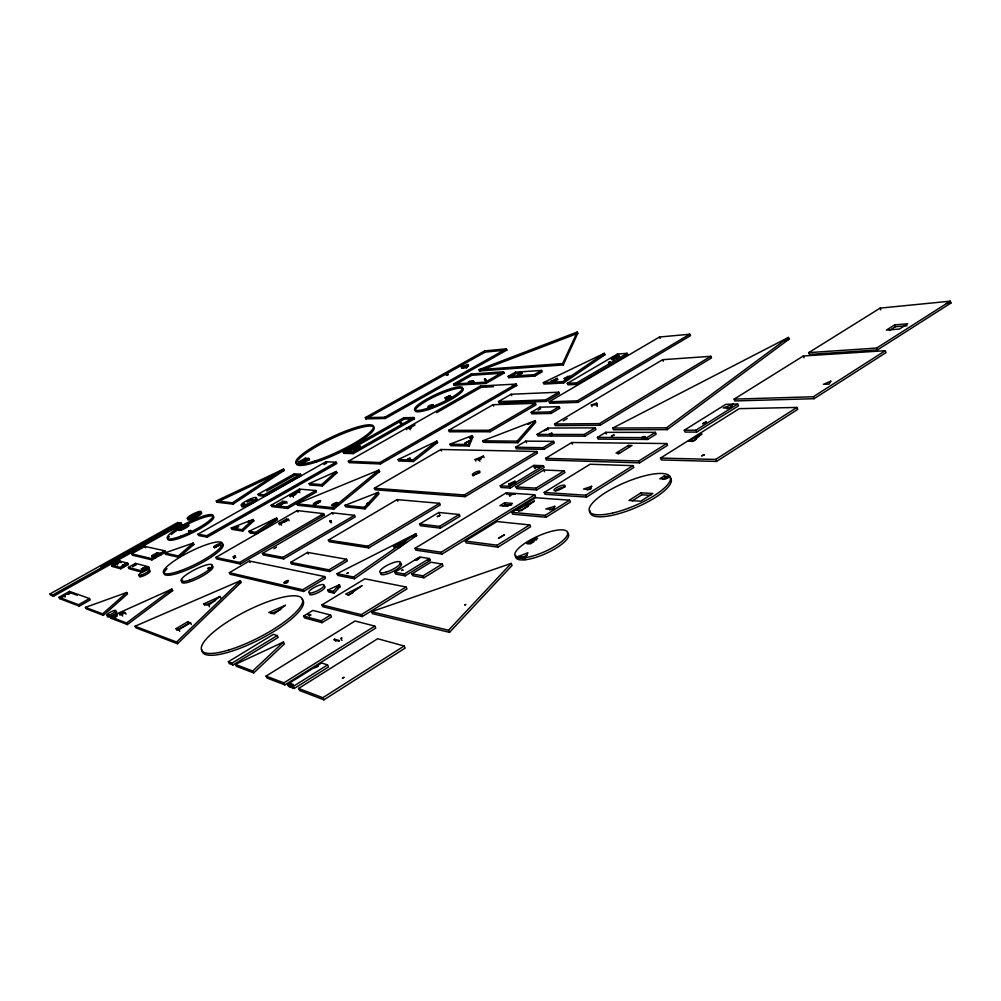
<?xml version="1.0" encoding="UTF-8"?>
<svg xmlns="http://www.w3.org/2000/svg" width="1001" height="1001" viewBox="0 0 1001 1001"><rect width="100%" height="100%" fill="white"/><g stroke="black" fill="none" stroke-linecap="round" stroke-linejoin="round"><path stroke-width="1.5" d="M597.184 406.444L596.646 403.19L591.316 404.992L592.004 406.581M343.869 677.464L342.442 678.14M342.417 678.102L343.844 677.364M471.233 436.849L469.381 437.687L471.208 436.749M409.622 459.034L409.972 458.158L407.657 458.959L409.622 459.034L410.297 460.498M469.181 445.996L472.835 437.062L472.159 435.573L449.987 444.219L450.663 445.695L469.181 445.996L468.481 444.482L472.159 435.573M447.56 373.398L445.745 374.224M445.695 374.174L447.547 373.323M348.085 572.96L346.972 573.535M346.859 573.448L348.048 572.86M563.263 364.94L577.802 333.333L577.252 332.032L478.941 369.682L479.517 370.946L563.263 364.94L562.662 363.551L577.252 332.032M610.61 363.889L610.297 361.799L610.935 363.275M522.009 373.473L518.293 375.162M551.789 433.158L549.574 433.821L550.287 435.435L552.127 435.435L551.789 433.158L552.502 434.784M485.723 380.367L485.31 378.753L484.446 379.104L485.723 380.367L485.31 378.753M331.281 522.747L330.793 520.795L331.544 522.334M523.035 559.134L525.725 559.509L524.812 557.507L527.915 552.727L518.105 556.569L519.006 558.558M406.806 429.779L406.181 428.428L409.597 428.415L410.573 426.977L411.198 428.328M115.766 618.03L114.965 616.516L116.554 614.576L117.342 616.078M251.651 532.357L250.713 532.682L251.614 532.244M250.075 531.343L250.951 530.893M249.987 531.268L250.901 530.805M517.88 442.755L535.748 422.259L535.06 420.708L482.695 440.815L483.383 442.342L517.88 442.755L517.179 441.166L535.06 420.708M466.579 367.742L468.455 365.703L467.905 364.477L461.323 366.879L461.886 368.093L466.579 367.742L466.028 366.504L467.905 364.477M365.065 508.883L379.004 493.856L378.29 492.329L344.97 505.355L345.695 506.869L365.065 508.883L364.326 507.319L344.97 505.355M364.326 507.319L378.29 492.329M334.071 593.143L340.215 586.573L339.352 584.797L327.677 590.115L328.553 591.891L334.071 593.143L333.195 591.353L327.677 590.115M449.524 632.357L512.087 565.427L511.173 563.425L371.446 611.699L372.372 613.626L449.524 632.357L448.536 630.242L371.446 611.699M333.195 591.353L339.352 584.797M448.536 630.242L511.173 563.425M189.802 531.281L190.478 532.62L189.352 532.419L188.676 531.081L190.565 530.505L191.241 531.844M177.452 643.731L241.103 582.357L240.29 580.755L135.022 626.226L135.848 627.802L177.452 643.731L176.576 642.029L135.022 626.226M176.576 642.029L240.29 580.755M253.703 672.935L284.409 643.918L283.458 642.041L235.36 664.401L236.311 666.278L253.703 672.935L252.727 671.008L235.36 664.401M252.727 671.008L283.458 642.041M231.218 527.977L242.029 529.679L253.128 519.456L253.816 520.858L242.73 531.106L231.907 529.366L231.218 527.977L253.128 519.456M322.36 485.985L336.924 472.822L336.261 471.446L309.071 483.633L309.734 485.01L322.36 485.985L321.684 484.584L309.071 483.633M321.684 484.584L336.261 471.446M85.46 607.369L102.59 613.876L126.777 592.467L127.527 593.918L103.366 615.352L86.211 608.796L85.46 607.369L126.777 592.467M515.715 482.957L514.939 481.231L511.624 484.159L508.796 483.996L509.572 485.71M375.988 493.531L376.076 493.618M164.827 552.94L178.303 555.955L193.206 543.068L193.906 544.456L179.016 557.357L165.54 554.316L164.827 552.94L193.206 543.068M475.863 461.161L475.15 459.572L479.179 459.709L483.433 456.068L484.146 457.645M333.796 509.184L379.579 471.534L378.891 470.082L296.847 503.828L297.547 505.255L333.796 509.184L333.083 507.682L296.847 503.828M333.083 507.682L378.891 470.082M413.375 461.549L437.525 442.555L436.849 441.116L398.11 459.559L398.786 460.998L413.375 461.549L412.7 460.072L398.11 459.559M412.7 460.072L436.849 441.116M204.755 605.442L203.929 603.828L208.683 605.242L220.032 596.446L220.858 598.06M127.365 624.549L172.635 590.628L171.859 589.114L110.26 616.804L111.048 618.305L127.365 624.549L126.551 622.997L110.26 616.804M126.551 622.997L171.859 589.114M393.443 546.121L397.109 546.659L406.268 539.827L393.443 546.121L394.269 547.86M405.943 542.417L397.935 548.41L397.109 546.659M612.787 428.053L666.466 427.827L788.45 337.412L789.126 339.114L667.229 429.629L613.525 429.767L612.787 428.053L788.45 337.412M341.041 638.525L341.967 637.862L340.84 638.463L342.004 640.49M290.29 496.909L289.614 495.52L292.805 495.833L299.161 491.291L299.837 492.68M551.614 382.72L550.988 381.293L553.29 381.168L557.282 378.378L557.907 379.817M337.012 573.698L353.578 576.989L415.84 533.771L416.654 535.51L354.442 578.766L337.85 575.437L337.012 573.698L415.84 533.771M543.318 382.645L562.962 381.581L604.316 353.303L604.929 354.729L563.588 383.033L543.943 384.071L543.318 382.645L604.316 353.303M248.899 531.318L255.643 532.382L276.639 518.118L277.352 519.569L256.356 533.846L249.624 532.757L248.899 531.318L276.639 518.118M465.515 444.757L464.827 443.255L469.582 440.753L470.27 442.267M233.008 504.129L284.184 470.382L283.558 469.106L216.291 500.95L216.929 502.227L233.008 504.129L232.357 502.815L216.291 500.95M232.357 502.815L283.558 469.106M122.973 565.452L125.238 563.988L125.938 565.327L123.674 566.804L122.41 565.302L123.11 566.641L125.938 565.327M208.871 569.744L208.108 568.255L209.547 567.492L210.31 568.993M68.193 593.218L63.776 595.307L68.193 593.218L68.906 594.556M432.632 406.969C436.261 403.904 425.25 408.521 428.954 408.583M367.742 505.242L369.344 504.204L368.618 502.652L366.641 503.666L367.742 505.242L366.641 503.666M367.004 503.691L368.618 502.652M716.491 461.436L797.697 409.384L796.909 407.432L739.238 408.658L660.522 458.07L661.336 459.959L716.491 461.436L715.652 459.446L660.522 458.07M814.076 398.711L886.01 352.602L885.284 350.688L803.34 355.993L734.158 399.124L734.909 400.938L814.076 398.711L813.3 396.759L734.158 399.124M234.009 558.32L233.258 556.819L234.985 555.918L235.748 557.419M877.414 349.937L950.95 303.028L950.262 301.176L880.142 308.108L808.745 352.627L809.446 354.417L877.414 349.937L876.688 348.048L808.745 352.627M813.3 396.759L885.284 350.688M715.652 459.446L796.909 407.432M662.787 479.429L664.889 478.09L667.742 478.215M669.757 476.363L665.527 479.054L659.834 478.791L664.051 476.126L669.757 476.363L670.595 478.34M298.573 688.463L322.86 697.697L404.129 645.995L405.13 648.097L323.911 699.824L299.612 690.515L298.573 688.463L377.665 638.738L404.129 645.995M632.269 500.888L641.879 494.782L650.725 495.32M876.688 348.048L950.262 301.176M400.312 423.11L401.426 422.535L402.039 423.861L401.138 424.424L400.312 423.11L401.426 422.535M889.451 330.455L895.344 326.726L906.981 325.763M641.015 492.792L629.003 500.425L640.715 501.226L652.827 493.493L641.015 492.792L641.879 494.782M894.644 324.887L886.385 330.105L899.436 329.054L907.732 323.773L894.644 324.887L895.344 326.726M270.358 521.946L274.975 519.044L275.675 520.482L271.071 523.385L269.507 521.821L270.22 523.273M530.205 543.981L533.983 541.604M288.576 686.286L294.269 688.475L328.528 666.954L327.527 664.927L321.609 662.962L287.55 684.259L288.576 686.286L291.191 684.646M291.404 685.635L292.43 687.674L288.839 686.298L287.813 684.271L291.404 685.635L293.243 684.484L289.652 683.132L290.678 685.159L293.068 686.06M696.658 432.069L738.45 405.88L737.699 404.041L725.8 404.341L684.271 430.23L685.047 432.069L696.658 432.069L695.883 430.205L684.271 430.23M287.55 684.259L293.243 686.423L327.527 664.927M535.635 538.05L526.789 543.618L528.816 543.868L537.675 538.288L535.635 538.05L536.511 540.014M545.608 458.333L638.813 460.973L666.741 443.543L667.529 445.395L639.614 462.85L546.358 460.035L545.608 458.333L571.771 442.517L666.741 443.543M266.053 676.088L283.871 682.857L374.787 626.1L375.738 628.09L284.885 684.884L267.054 678.052L266.053 676.088L355.042 620.995L374.787 626.1M544.206 492.479L585.71 495.195L632.982 465.665L633.783 467.542L586.536 497.084L545.019 494.294L544.206 492.479L590.09 464.239L632.982 465.665M695.883 430.205L737.699 404.041M235.56 528.878L234.86 527.477L236.048 526.876L236.736 528.278M465.265 541.066L497.159 545.195L529.704 524.924L530.568 526.814L498.035 547.109L466.116 542.905L465.265 541.066L496.946 521.559L529.704 524.924M511.886 512.374L545.157 515.377L569.569 500.175L570.407 502.052L546.008 517.267L512.712 514.201L511.886 512.374L535.66 497.735L569.569 500.175M334.659 639.214L333.771 639.777L338.726 641.228L339.614 640.665L334.659 639.214L335.623 641.178M618.067 454.116L632.019 445.483L628.453 445.432L616.053 453.078L619.581 453.153M642.079 437.324L645.057 436.536L642.079 437.324L642.842 439.114L645.833 438.325M642.842 439.114L644.131 438.325L643.368 436.524M411.949 573.873L423.06 575.863L442.179 564.038L443.068 565.928L423.949 577.765L412.837 575.738L411.949 573.873L430.88 562.224L442.179 564.038M597.447 437.387L646.846 437.65L655.392 432.357L656.155 434.159L647.609 439.452L598.185 439.101L597.447 437.387L605.718 432.357L655.392 432.357M321.972 604.904L361.311 614.652L406.056 586.986L406.957 588.888L362.237 616.566L322.86 606.719L321.972 604.904L364.852 578.816L406.056 586.986M405.155 575.838L430.317 560.372L429.442 558.52L419.707 556.994L394.769 572.247L395.633 574.086L405.155 575.838L404.266 573.986L394.769 572.247M442.067 554.066L535.535 496.584L534.722 494.769L506.293 492.817L414.94 548.36L415.79 550.15L442.067 554.066L441.203 552.227L414.94 548.36M117.205 564.689L116.516 563.363L120.345 561.411L121.033 562.737M515.965 486.924L535.923 488.15L564.176 470.858L564.952 472.622L536.724 489.939L516.754 488.676L515.965 486.924L543.781 470.02L564.176 470.858M303.603 616.065L321.121 620.808L330.568 615.027L331.481 616.891L322.034 622.685L304.504 617.892L303.603 616.065L312.863 610.435L330.568 615.027M404.266 573.986L429.442 558.52M441.203 552.227L534.722 494.769M504.654 502.777L499.987 505.63L507.707 506.268L512.399 503.39L504.654 502.777L505.467 504.554L511.661 505.067M503.128 505.98L505.467 504.554M228.366 661.736L273.411 634.346L277.277 635.547L278.203 637.399L232.958 664.989L229.304 663.588L228.366 661.736L232.007 663.125L232.958 664.989M308.646 614.289L307.808 614.802L310.998 614.914L308.646 614.289L309.547 616.115M232.007 663.125L277.277 635.547M509.046 494.494L514.902 494.231L509.046 494.494L509.834 496.258M419.569 524.049L439.602 526.363L459.196 514.489L460.01 516.228L440.415 528.115L420.37 525.75L419.569 524.049L438.801 512.474L459.196 514.489M500.237 485.773L509.421 486.336L543.418 465.715L544.181 467.429L510.197 488.063L501.013 487.487L500.237 485.773L533.983 465.365L543.418 465.715M554.554 424.024L599.386 423.623L710.835 356.306L711.498 357.933L600.1 425.3L555.255 425.613L554.554 424.024L662.624 359.684L710.835 356.306M537.162 434.384L584.246 434.484L595.207 427.865L595.933 429.542L584.972 436.173L537.875 435.973L537.162 434.384L547.747 428.078L595.207 427.865M534.196 466.891L540.24 466.754L534.196 466.891L534.959 468.606M465.14 496.659L537.462 453.165L536.724 451.501L440.928 449.487L374.349 488.25L375.062 489.752L465.14 496.659L464.364 494.982L374.349 488.25M543.843 449.336L554.329 443.03L553.591 441.378L525.85 441.116L515.59 447.222L516.303 448.836L543.843 449.336L543.105 447.685L515.59 447.222M328.403 540.115L367.918 546.183L439.527 503.315L440.302 504.979L368.731 547.872L329.179 541.729L328.403 540.115L397.084 499.612L439.527 503.315M290.665 562.374L328.891 569.844L346.546 559.271L347.372 560.973L329.729 571.558L291.466 563.988L290.665 562.374L307.57 552.402L346.546 559.271M229.317 572.685L302.702 589.739L324.674 576.563L325.513 578.29L303.553 591.478L230.105 574.236L229.317 572.685L249.349 561.023L324.674 576.563M464.364 494.982L536.724 451.501M543.105 447.685L553.591 441.378M563.263 420.845L567.254 418.468M549.186 401.776L577.277 400.85L689.802 334.221L690.427 335.723L577.952 402.402L549.849 403.278L549.186 401.776L659.496 337.012L689.802 334.221M190.515 622.785L187.637 621.821L176.063 628.641L178.891 629.654L190.515 622.785L191.366 624.449M531.181 412.349L550.312 411.924L559.209 406.669L559.884 408.208L550.988 413.463L531.844 413.863L531.181 412.349L539.952 407.194L559.209 406.669M283.696 558.921L355.242 516.891L354.492 515.327L332.207 512.787L262.4 553.428L263.163 554.967L283.696 558.921L282.92 557.332L262.4 553.428M538.113 410.172L540.615 408.708L539.952 407.194M490.065 431.769L536.048 404.842L535.397 403.353L493.068 404.704L448.648 430.367L449.299 431.794L490.065 431.769L489.389 430.267L448.648 430.367M498.485 401.576L545.608 399.912L558.771 392.204L559.421 393.693L546.258 401.414L499.124 402.99L498.485 401.576L511.173 394.244L558.771 392.204M567.329 383.358L576.689 382.87L627.114 353.303L627.74 354.779L577.327 384.359L567.967 384.834L567.329 383.358L617.429 354.066L627.114 353.303M282.92 557.332L354.492 515.327M489.389 430.267L535.397 403.353M215.828 557.432L239.577 562.462L323.623 513.638L324.362 515.152L240.353 564.001L216.566 558.908L215.828 557.432L297.259 510.573L323.623 513.638M564.877 379.98L564.239 378.541L567.817 376.451L569.944 376.326L570.57 377.777M273.899 548.711L276.576 547.147M564.239 378.541L566.366 378.416L569.944 376.326M144.695 569.544L143.769 570.032M125.225 612.65L122.572 611.699L119.244 613.613L121.884 614.576L125.225 612.65L126.013 614.164M279.642 524.899L278.916 523.435L280.831 523.711L288.426 519.331L289.139 520.795M284.684 521.996L287.212 520.533L286.499 519.069L278.916 523.435M348.335 461.273L379.779 462.537L516.178 384.071L516.791 385.448L380.455 463.964L348.986 462.637L348.335 461.273L480.543 385.998L516.178 384.071M508.195 376.338L534.184 374.687L541.579 370.433L542.192 371.809L534.797 376.076L508.783 377.677L508.195 376.338L515.44 372.197L541.579 370.433M508.783 377.677L516.028 373.536L522.184 373.123M271.158 505.23L286.999 507.019L315.828 490.503L316.516 491.916L287.687 508.433L271.847 506.619L271.158 505.23L299.437 489.126L315.828 490.503M485.848 383.471L504.091 373.085L503.503 371.771L471.308 373.986L453.566 384.009L454.141 385.272L485.848 383.471L485.26 382.157L453.566 384.009M290.69 495.87L296.071 492.805M409.672 428.053L415.065 424.987M436.636 412.687L481.131 387.324L493.531 386.674M277.828 505.955L277.139 504.554L282.833 501.313L286.486 501.701L287.162 503.103M278.966 505.305L283.521 502.715L285.948 502.965M277.139 504.554L280.768 504.967L286.486 501.701M343.23 452.014L352.627 452.277L413.863 417.53L414.477 418.856L353.265 453.616L343.856 453.34L343.23 452.014L403.853 417.717L413.863 417.53M142.079 572.247L149.287 568.155L148.573 566.766L135.485 563.4L128.428 567.379L129.129 568.743L142.079 572.247L141.366 570.858L128.428 567.379M197.96 534.209L206.606 535.748L336.173 462.199L336.811 463.538L207.295 537.124L198.648 535.573L197.96 534.209L325.988 461.761L336.173 462.199M485.26 382.157L503.503 371.771M131.682 553.828L151.239 558.52L164.877 550.813L165.578 552.177L151.939 559.897L132.357 555.155L131.682 553.828L144.895 546.421L164.877 550.813M258.033 494.281L263.951 494.857L300.463 474.236L301.101 475.563L264.614 496.196L258.683 495.608L258.033 494.281L294.269 473.848L300.463 474.236M360.36 447.072L356.143 446.984L347.159 452.077L346.534 450.75L355.518 445.67L359.734 445.745L360.36 447.072L353.916 450.725M468.405 381.932L473.46 380.943L474.036 382.232L472.685 382.995L468.994 383.22L468.405 381.932L473.46 380.943M323.936 464.614L326.626 463.1L325.988 461.761M343.856 453.34L404.454 419.019L414.477 418.856M468.994 383.22L474.036 382.232M58.959 597.284L78.541 604.729L89.477 598.535L90.215 599.937L79.292 606.143L59.685 598.623L58.959 597.284L69.482 591.378L89.477 598.535M346.534 450.75L350.713 450.863L359.734 445.745M141.366 570.858L148.573 566.766M120.746 568.781L128.316 564.514L127.627 563.175L119.019 560.935L111.549 565.115L112.237 566.441L120.746 568.781L120.045 567.442L111.549 565.115M151.689 555.78L157.207 552.665L160.348 553.378L161.048 554.742L157.908 554.016L152.39 557.132L151.689 555.78L154.805 556.506L155.505 557.87L153.428 557.382M132.658 566.754L136.186 564.764L135.485 563.4M266.729 491.066L294.907 475.162L301.101 475.563M454.141 385.272L471.884 375.262L504.091 373.085M112.237 566.441L119.707 562.249L119.019 560.935M298.398 462.087L305.242 458.245L308.771 458.383L309.384 459.659L302.515 463.526L299.011 463.363L298.398 462.087L301.889 462.237L308.771 458.383M299.011 463.363L305.856 459.522L309.384 459.659M59.685 598.623L64.94 595.67M67.567 594.194L70.195 592.717L77.34 595.295M365.315 417.617L384.672 417.242L506.318 348.836L506.869 350.075L385.272 418.506L365.903 418.856L365.315 417.617L484.684 350.888L506.318 348.836M120.045 567.442L127.627 563.175M50.05 593.893L177.715 522.509L181.181 523.085L181.832 524.374L53.528 596.271L50.751 595.207L50.05 593.893L52.815 594.944L53.528 596.271M100.988 567.104L178.366 523.798L181.832 524.374M365.903 418.856L485.222 352.089L506.869 350.075M52.815 594.944L181.181 523.085M691.966 441.641L695.933 439.502M431.969 407.357L430.005 408.245M208.108 568.255L209.547 567.492M464.827 443.255L469.582 440.753M784.972 341.253L789.126 339.114M400.926 424.437L402.039 423.861M233.258 556.819L234.985 555.918M367.38 505.205L369.344 504.204M347.96 595.245L353.353 592.467M269.507 521.821L274.975 519.044M271.584 522.572L275.675 520.482M116.516 563.363L120.345 561.411M234.86 527.477L236.048 526.876M518.593 511.286L528.228 506.393M143.606 569.106L144.607 568.656M412.5 537.612L416.654 535.51M395.558 547.234L405.805 542.192M600.763 356.731L604.929 354.729M433.37 444.532L437.525 442.555M271.797 522.197L277.352 519.569M216.929 502.227L284.184 470.382M122.41 565.302L125.238 563.988M550.988 381.293L557.282 378.378M552.877 382.144L556.644 380.393M203.929 603.828L220.032 596.446M206.093 604.829L215.49 600.525M337.625 587.75L340.215 586.573M334.209 474.049L336.924 472.822M111.048 618.305L115.253 616.416M168.431 592.517L172.635 590.628M508.796 483.996L514.939 481.231M510.798 485.16L514.489 483.508M289.614 495.52L299.161 491.291M293.018 495.695L295.745 494.494M143.568 570.132L142.205 570.57M470.92 438.976L471.909 438.3L471.283 438.325M238.251 583.583L241.103 582.357M271.133 613.6L280.755 609.459M475.15 459.572L483.433 456.068M478.628 459.985L481.393 458.821M375.262 473.31L379.579 471.534M485.035 380.418L485.898 380.067M609.146 363.989L608.52 362.525L610.297 361.799M520.407 558.02L527.414 555.267M470.057 438.138L472.835 437.062M726.801 408.733L732.444 406.544M236.023 527.777L238.764 526.714M251.088 521.921L253.816 520.858M479.517 370.946L577.802 333.333M461.886 368.093L468.455 365.703M191.066 545.445L193.906 544.456M587.061 490.015L591.128 488.638M406.181 428.428L410.573 426.977M116.116 616.466L113.689 617.242L112.9 615.74L116.554 614.576M330.543 522.66L329.792 521.108L330.793 520.795M188.676 531.081L190.565 530.505M549.674 509.934L554.166 508.621M946.37 303.478L950.95 303.028M461.323 366.879L466.028 366.504M624.974 354.992L627.74 354.779M478.941 369.682L562.662 363.551M608.52 362.525L609.984 362.425M484.446 379.104L485.135 379.066M512.137 385.698L516.791 385.448M591.316 404.992L596.496 404.854M549.574 433.821L551.413 433.821M482.695 440.815L517.179 441.166M449.987 444.219L468.481 444.482M321.258 514.777L324.362 515.152M329.792 521.108L330.53 521.208M286.499 519.069L288.426 519.331M518.105 556.569L524.812 557.507M427.527 559.922L430.317 560.372M162.725 551.538L165.578 552.177M146.371 567.404L149.287 568.155M125.45 563.763L128.316 564.514M112.9 615.74L114.965 616.516M64.539 595.582L65.253 596.934M63.776 595.307L64.502 596.646M78.541 604.729L79.292 606.143M69.482 591.378L70.195 592.717M102.59 613.876L103.366 615.352M122.572 611.699L123.361 613.2L120.032 615.115L119.244 613.613M121.884 614.576L122.673 616.09M116.979 563.488L117.668 564.814M176.063 628.641L176.927 630.292L188.488 623.473L187.637 621.821M144.895 546.421L145.57 547.735M151.239 558.52L151.939 559.897M178.891 629.654L179.755 631.306M157.207 552.665L157.908 554.016M178.303 555.955L179.016 557.357M208.683 605.242L209.509 606.869M208.321 568.293L209.071 569.794M177.715 522.509L178.366 523.798M206.606 535.748L207.295 537.124M293.243 686.423L294.269 688.475M283.871 682.857L284.885 684.884M239.577 562.462L240.353 564.001M233.508 556.869L234.259 558.37M242.029 529.679L242.73 531.106M322.86 697.697L323.911 699.824M235.035 527.502L235.736 528.903M249.349 561.023L250.125 562.575M255.643 532.382L256.356 533.846M263.951 494.857L264.614 496.196M321.121 620.808L322.034 622.685M302.702 589.739L303.553 591.478M280.768 504.967L281.456 506.368M280.831 523.711L281.544 525.175M297.259 510.573L297.973 512.024M286.999 507.019L287.687 508.433M282.833 501.313L283.521 502.715M307.57 552.402L308.358 554.016M299.437 489.126L300.112 490.503M292.805 495.833L293.481 497.222M328.891 569.844L329.729 571.558M353.578 576.989L354.442 578.766M294.269 473.848L294.907 475.162M361.311 614.652L362.237 616.566M332.207 512.787L332.933 514.301M305.242 458.245L305.856 459.522M301.889 462.237L302.515 463.526M367.918 546.183L368.731 547.872M355.518 445.67L356.143 446.984M352.627 452.277L353.265 453.616M350.713 450.863L351.338 452.189M423.06 575.863L423.949 577.765M379.779 462.537L380.455 463.964M397.084 499.612L397.835 501.188M409.972 458.158L410.648 459.622M439.602 526.363L440.415 528.115M384.672 417.242L385.272 418.506M409.597 428.415L410.222 429.767M403.853 417.717L404.454 419.019M400.525 423.11L401.138 424.424M438.801 512.474L439.589 514.176M440.928 449.487L441.616 450.976M497.159 545.195L498.035 547.109M465.84 443.268L466.529 444.769M479.179 459.709L479.892 461.298M509.421 486.336L510.197 488.063M510.022 493.893L510.823 495.658M506.293 492.817L507.082 494.569M480.543 385.998L481.131 387.324M471.308 373.986L471.884 375.262M472.109 381.706L472.685 382.995M469.757 381.168L470.332 382.457M535.923 488.15L536.724 489.939M545.157 515.377L546.008 517.267M493.068 404.704L493.706 406.118M543.781 470.02L544.557 471.746M525.85 441.116L526.564 442.717M484.684 350.888L485.222 352.089M534.772 466.541L535.535 468.255M533.983 465.365L534.747 467.067M511.173 394.244L511.799 395.658M547.747 428.078L548.448 429.667M515.44 372.197L516.028 373.536M545.608 399.912L546.258 401.414M534.184 374.687L534.797 376.076M550.312 411.924L550.988 413.463M585.71 495.195L586.536 497.084M553.29 381.168L553.916 382.607M571.771 442.517L572.509 444.206M566.366 378.416L566.991 379.867M562.962 381.581L563.588 383.033M584.246 434.484L584.972 436.173M576.689 382.87L577.327 384.359M567.817 376.451L568.443 377.903M577.277 400.85L577.952 402.402M596.646 403.19L597.334 404.792M605.718 432.357L606.456 434.071M599.386 423.623L600.1 425.3M638.813 460.973L639.614 462.85M628.453 445.432L629.229 447.222M617.429 354.066L618.042 355.518M664.051 476.126L664.889 478.09M646.846 437.65L647.609 439.452M643.781 437.324L644.544 439.126M666.466 427.827L667.229 429.629M659.496 337.012L660.109 338.476M662.624 359.684L663.275 361.236M803.34 355.993L804.041 357.782M880.142 308.108L880.805 309.86M255.881 498.811A8.571 1.664 -26.1 0 1 253.816 502.302A8.571 1.664 -26.1 0 1 243.18 506.844A8.571 1.664 -26.1 0 1 244.619 503.628M247.122 502.139A8.571 1.664 -26.1 0 1 253.078 499.499M323.974 586.248A8.584 2.227 -26.4 0 1 318.368 592.504A8.584 2.227 -26.4 0 1 309.772 593.343M115.703 611.824A5.243 1.114 -27.6 0 1 115.34 613.676A5.243 1.114 -27.6 0 1 109.071 616.841A5.243 1.114 -27.6 0 1 108.171 615.615M614.088 360.322A4.317 0.901 -23.2 0 1 613.425 360.498M612.149 359.91A4.317 0.901 -23.2 0 1 617.98 357.044M619.081 356.856A4.317 0.901 -23.2 0 1 619.456 356.844M399.749 563.35A11.461 3.078 -25.7 0 1 393.005 571.508A11.461 3.078 -25.7 0 1 380.843 572.822M211.536 565.853A17.467 3.804 -26.9 0 1 198.398 578.203A17.467 3.804 -26.9 0 1 182.645 580.092M148.648 571.033A6.131 1.239 -27 0 1 149.124 572.647A6.131 1.239 -27 0 1 141.867 576.476A6.131 1.239 -27 0 1 139.915 575.625M670.632 478.165A43.881 12.625 -23 0 1 633.245 508.696A43.881 12.625 -23 0 1 590.077 510.798M555.442 490.878A6.006 1.614 -23.8 0 1 560.272 488.025A6.006 1.614 -23.8 0 1 565.127 486.961M286.173 583.12A2.615 0.651 -26.5 0 1 287.775 582.394M473.11 475.963A4.179 1.001 -24.5 0 1 476.076 473.898A4.179 1.001 -24.5 0 1 479.892 472.697M567.304 532.857A28.779 8.496 -24.1 0 1 544.957 553.941A28.779 8.496 -24.1 0 1 515.853 555.405M314.339 505.067A4.104 0.876 -25.7 0 1 319.932 502.177M337.412 505.08A3.303 0.726 -25.7 0 1 335.723 506.093M333.02 505.98A3.303 0.726 -25.7 0 1 337.787 503.953M220.12 543.293A32.945 6.869 -26.7 0 1 193.781 566.891A32.945 6.869 -26.7 0 1 166.992 568.693M220.946 545.445A3.716 0.776 -26.5 0 1 220.533 545.983M214.564 548.022A3.716 0.776 -26.5 0 1 219.832 545.232M171.284 534.572A25.551 4.892 -26.5 0 1 210.26 515.953A25.551 4.892 -26.5 0 1 193.393 532.307A25.551 4.892 -26.5 0 1 169.244 536.549M302.114 599.411A56.494 14.702 -27.1 0 1 258.571 640.002A56.494 14.702 -27.1 0 1 202.114 649.887M611.498 436.023L614.038 435.01L611.498 436.023M450.875 396.859L445.595 399.274L450.875 396.859M450.275 395.545L444.995 397.973L450.275 395.545M145.195 567.079L141.141 569.131L145.195 567.129M440.002 515.39L437.362 516.591L440.002 515.39M433.07 404.667C426.914 410.06 425.325 405.48 433.07 404.667M704.229 454.842L701.739 455.805L704.229 454.842M547.872 429.079L544.069 430.668L547.872 429.079M530.029 423.173L527.69 424.236L530.017 423.21M318.255 666.078L314.89 667.667L318.255 666.078M521.458 372.009L517.479 373.698L521.458 372.009M448.135 374.599L446.258 375.375L448.123 374.624M249.299 521.171L247.76 521.821L249.287 521.196M464.814 604.904L465.853 604.541L464.852 604.842M554.829 506.306L553.215 509.547L545.833 508.933L554.829 506.306M402.928 570.095L401.676 570.432L402.928 570.095M830.792 381.181L829.041 384.109L823.335 384.346L830.792 381.181M591.666 486.298L589.639 489.426L583.533 489.064L591.666 486.298M733.107 404.154L730.267 407.845L723.235 408.008L733.107 404.154M701.764 434.034L693.205 441.228L688.525 441.191L701.764 434.034M419.92 557.732L417.017 560.147L415.115 559.834L419.92 557.732M285.385 605.33L274.161 613.901L268.881 612.437L285.385 605.33M706.168 421.896L702.79 423.711L706.168 421.896M534.296 501.076L521.471 510.61L516.391 510.16L534.296 501.076M361.899 585.81L348.986 594.844L345.72 594.106L361.899 585.81M503.828 534.947L498.448 538.288L504.466 535.022L503.828 534.947M191.767 519.219A7.77 1.451 -26.4 0 0 201.727 512.9A7.77 1.451 -26.4 0 0 190.791 516.904A7.77 1.451 -26.4 0 0 191.767 519.219M191.116 517.917A7.77 1.439 -26.4 0 0 201.076 511.611A7.77 1.439 -26.4 0 0 190.14 515.615A7.77 1.439 -26.4 0 0 191.116 517.917M244.995 504.867A8.571 1.664 -26.1 0 0 256.481 497.872A8.571 1.664 -26.1 0 0 244.744 501.801A8.571 1.664 -26.1 0 0 244.995 504.867M312.988 592.554A8.584 2.227 -26.3 0 0 324.161 585.11A8.584 2.227 -26.3 0 0 312.124 588.701A8.584 2.227 -26.3 0 0 312.988 592.554M109.021 615.115A5.255 1.114 -27.5 0 0 115.953 610.585A5.255 1.114 -27.5 0 0 108.834 613.05A5.255 1.114 -27.5 0 0 109.021 615.115M613.45 358.871A4.317 0.888 -23.2 0 0 619.231 355.593A4.317 0.888 -23.2 0 0 613.062 357.344A4.317 0.888 -23.2 0 0 613.45 358.871M386.048 572.147A11.461 3.066 -25.6 0 0 400.538 562.299A11.461 3.066 -25.6 0 0 383.971 567.242A11.461 3.066 -25.6 0 0 386.048 572.147M190.065 579.917A17.48 3.779 -26.9 0 0 212.325 565.115A17.48 3.779 -26.9 0 0 187.7 573.773A17.48 3.779 -26.9 0 0 190.065 579.917M428.34 409.559A26.326 4.967 -24.6 0 0 463.163 389.164A26.326 4.967 -24.6 0 0 426.001 401.176A26.326 4.967 -24.6 0 0 428.34 409.559M427.727 408.245A26.339 4.942 -24.6 0 0 462.575 387.862A26.339 4.942 -24.6 0 0 425.412 399.9A26.339 4.942 -24.6 0 0 427.727 408.245M141.566 574.924A6.131 1.239 -27 0 0 149.587 569.744A6.131 1.239 -27 0 0 141.128 572.747A6.131 1.239 -27 0 0 141.566 574.924M612.687 513.013A43.906 12.563 -23 0 0 670.37 477.339A43.906 12.563 -23 0 0 606.443 492.029A43.906 12.563 -23 0 0 612.687 513.013M315.74 462.237A42.868 8.008 -25.3 0 0 374.174 428.14A42.868 8.008 -25.3 0 0 315.928 446.859A42.868 8.008 -25.3 0 0 315.74 462.237M315.115 460.935A42.868 7.983 -25.3 0 0 373.573 426.851A42.868 7.983 -25.3 0 0 315.328 445.608A42.868 7.983 -25.3 0 0 315.115 460.935M556.831 490.54A6.006 1.602 -23.8 0 0 565.027 485.673A6.006 1.602 -23.8 0 0 556.631 487.6A6.006 1.602 -23.8 0 0 556.831 490.54M284.997 582.92A2.615 0.651 -26.5 0 0 288.451 580.668A2.615 0.651 -26.5 0 0 284.835 581.756A2.615 0.651 -26.5 0 0 284.997 582.92M474.386 474.724A4.179 1.001 -24.5 0 0 479.892 471.333A4.179 1.001 -24.5 0 0 473.948 473.035A4.179 1.001 -24.5 0 0 474.386 474.724M530.993 556.493A28.791 8.458 -24.1 0 0 567.592 532.182A28.791 8.458 -24.1 0 0 525.287 543.005A28.791 8.458 -24.1 0 0 530.993 556.493M315.315 504.129A4.104 0.876 -25.7 0 0 320.67 500.763A4.104 0.876 -25.7 0 0 314.915 502.64A4.104 0.876 -25.7 0 0 315.315 504.129M333.195 505.342A3.303 0.726 -25.6 0 0 337.487 502.627A3.303 0.726 -25.6 0 0 332.807 504.141A3.303 0.726 -25.6 0 0 333.195 505.342M180.568 570.683A32.945 6.832 -26.7 0 0 222.347 543.13A32.945 6.832 -26.7 0 0 175.763 559.847A32.945 6.832 -26.7 0 0 180.568 570.683M215.503 546.946A3.729 0.776 -26.5 0 0 220.233 543.843A3.729 0.776 -26.5 0 0 214.965 545.708A3.729 0.776 -26.5 0 0 215.503 546.946M180.493 536.311A25.563 4.867 -26.5 0 0 213.088 515.415A25.563 4.867 -26.5 0 0 177.002 528.616A25.563 4.867 -26.5 0 0 180.493 536.311M181.694 529.854A5.693 1.076 -26.5 0 0 189.026 525.2A5.693 1.076 -26.5 0 0 181.056 528.09A5.693 1.076 -26.5 0 0 181.694 529.854M181.031 528.541A5.693 1.076 -26.5 0 0 188.363 523.886A5.693 1.076 -26.5 0 0 180.393 526.789A5.693 1.076 -26.5 0 0 181.031 528.541M228.791 649.999A56.519 14.64 -27.1 0 0 302.665 600.1A56.519 14.64 -27.1 0 0 224.437 623.861A56.519 14.64 -27.1 0 0 228.791 649.999"/></g></svg>
